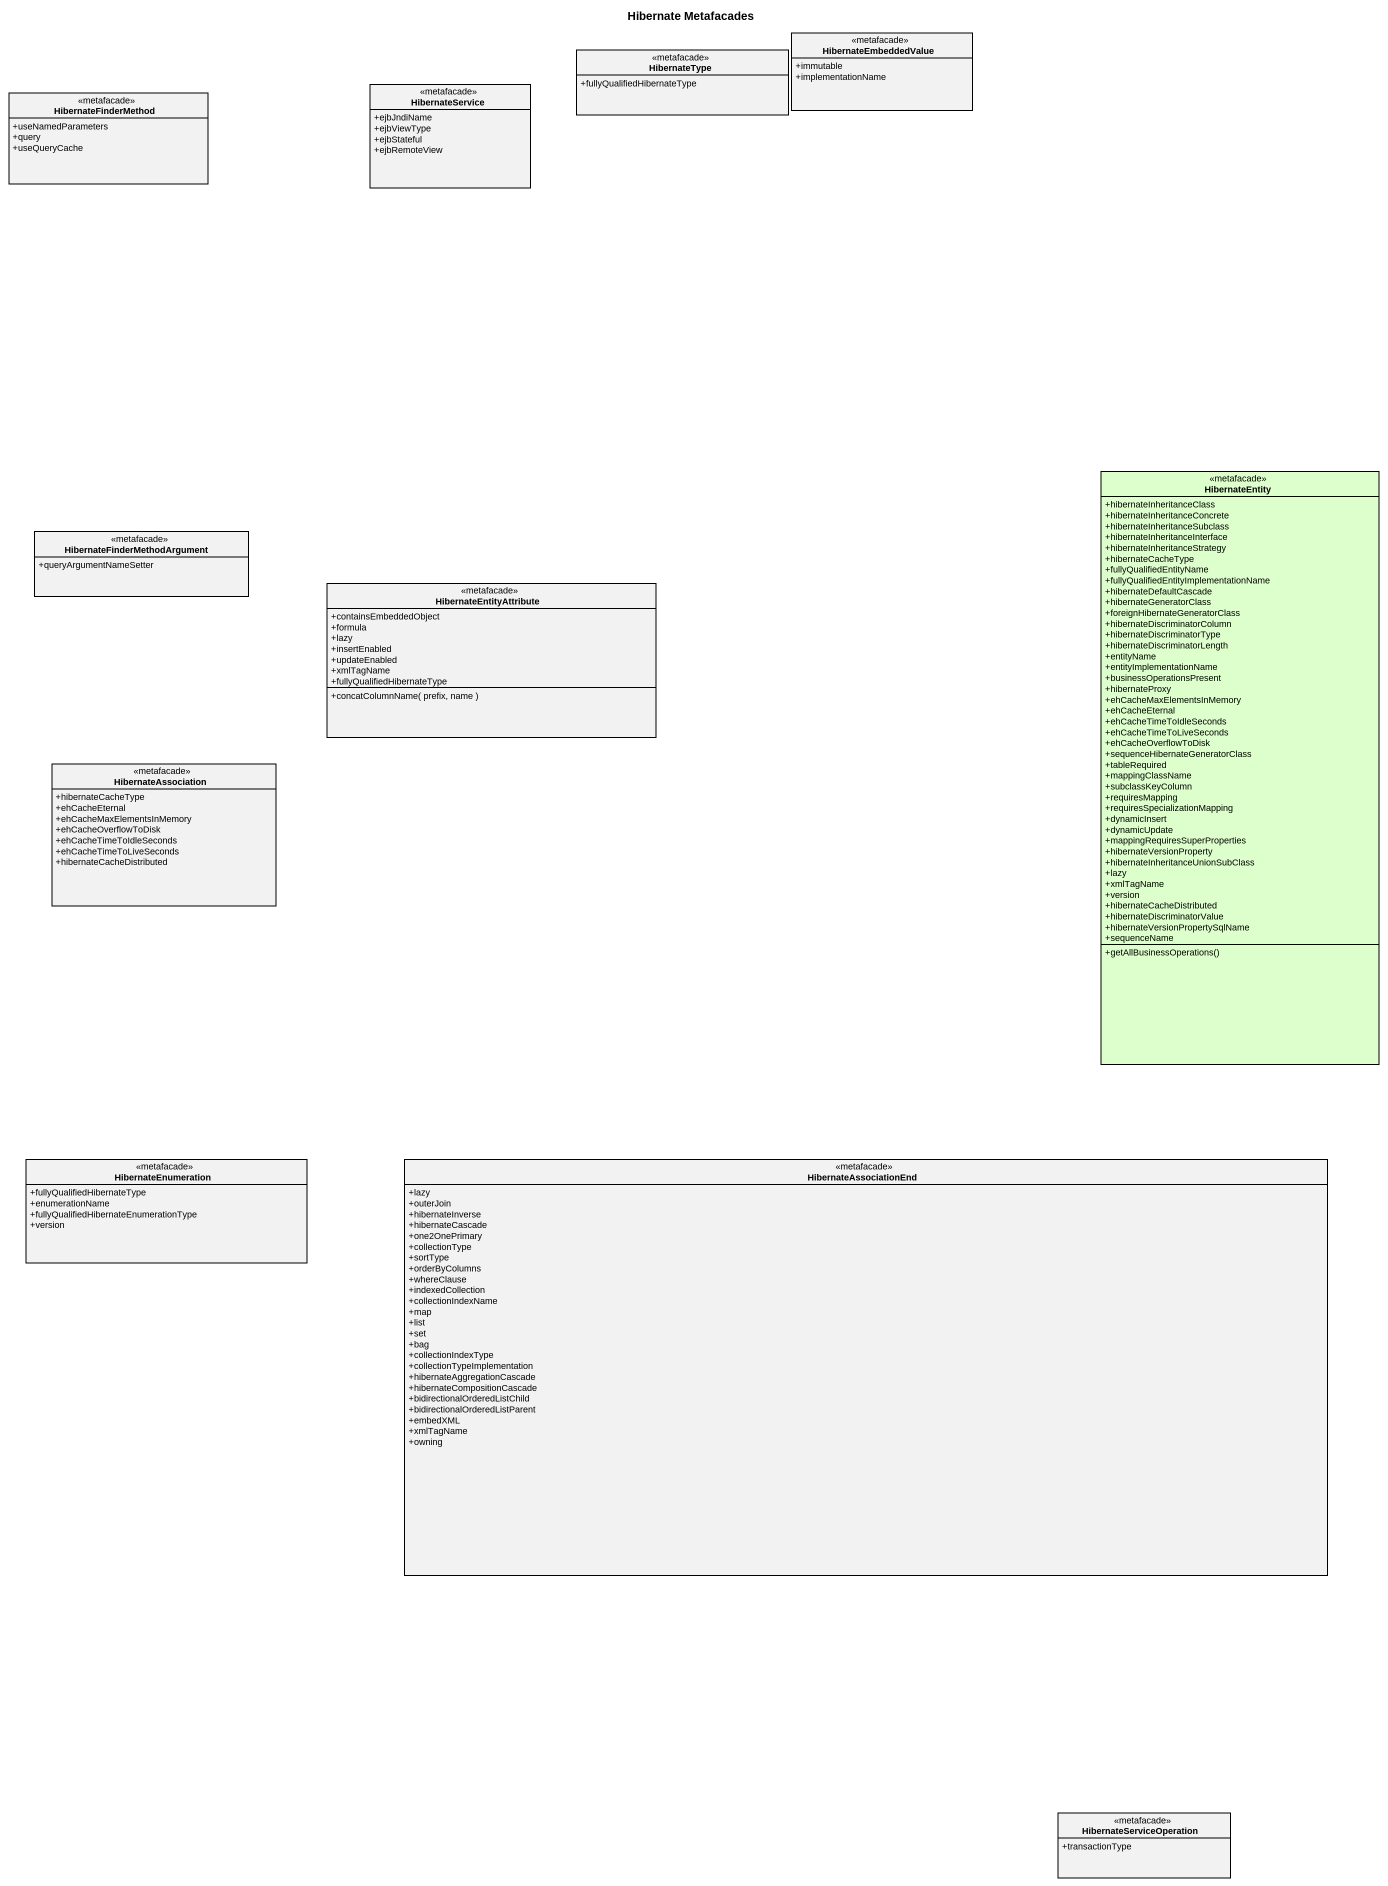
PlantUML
@startuml
title Hibernate Metafacades
hide circle
hide empty members
skinparam classAttributeIconSize 0
class HibernateType <<metafacade>> {
  +fullyQualifiedHibernateType
}
class HibernateEmbeddedValue <<metafacade>> {
  +immutable
  +implementationName
}
class HibernateFinderMethod <<metafacade>> {
  +useNamedParameters
  +query
  +useQueryCache
}
class HibernateService <<metafacade>> {
  +ejbJndiName
  +ejbViewType
  +ejbStateful
  +ejbRemoteView
}
class HibernateEntity <<metafacade>> #DDFFCC {
  +hibernateInheritanceClass
  +hibernateInheritanceConcrete
  +hibernateInheritanceSubclass
  +hibernateInheritanceInterface
  +hibernateInheritanceStrategy
  +hibernateCacheType
  +fullyQualifiedEntityName
  +fullyQualifiedEntityImplementationName
  +hibernateDefaultCascade
  +hibernateGeneratorClass
  +foreignHibernateGeneratorClass
  +hibernateDiscriminatorColumn
  +hibernateDiscriminatorType
  +hibernateDiscriminatorLength
  +entityName
  +entityImplementationName
  +businessOperationsPresent
  +hibernateProxy
  +ehCacheMaxElementsInMemory
  +ehCacheEternal
  +ehCacheTimeToIdleSeconds
  +ehCacheTimeToLiveSeconds
  +ehCacheOverflowToDisk
  +sequenceHibernateGeneratorClass
  +tableRequired
  +mappingClassName
  +subclassKeyColumn
  +requiresMapping
  +requiresSpecializationMapping
  +dynamicInsert
  +dynamicUpdate
  +mappingRequiresSuperProperties
  +hibernateVersionProperty
  +hibernateInheritanceUnionSubClass
  +lazy
  +xmlTagName
  +version
  +hibernateCacheDistributed
  +hibernateDiscriminatorValue
  +hibernateVersionPropertySqlName
  +sequenceName
  +getAllBusinessOperations()
}
class "HibernateFinderMethodArgument" as HibernateFinderMethodArgumen <<metafacade>> {
  +queryArgumentNameSetter
}
class HibernateEntityAttribute <<metafacade>> {
  +containsEmbeddedObject
  +formula
  +lazy
  +insertEnabled
  +updateEnabled
  +xmlTagName
  +fullyQualifiedHibernateType
  +concatColumnName( prefix, name )
}
class HibernateAssociation <<metafacade>> {
  +hibernateCacheType
  +ehCacheEternal
  +ehCacheMaxElementsInMemory
  +ehCacheOverflowToDisk
  +ehCacheTimeToIdleSeconds
  +ehCacheTimeToLiveSeconds
  +hibernateCacheDistributed
}
class HibernateEnumeration <<metafacade>> {
  +fullyQualifiedHibernateType
  +enumerationName
  +fullyQualifiedHibernateEnumerationType
  +version
}
class HibernateAssociationEnd <<metafacade>> {
  +lazy
  +outerJoin
  +hibernateInverse
  +hibernateCascade
  +one2OnePrimary
  +collectionType
  +sortType
  +orderByColumns
  +whereClause
  +indexedCollection
  +collectionIndexName
  +map
  +list
  +set
  +bag
  +collectionIndexType
  +collectionTypeImplementation
  +hibernateAggregationCascade
  +hibernateCompositionCascade
  +bidirectionalOrderedListChild
  +bidirectionalOrderedListParent
  +embedXML
  +xmlTagName
  +owning
}
class HibernateServiceOperation <<metafacade>> {
  +transactionType
}
@enduml
